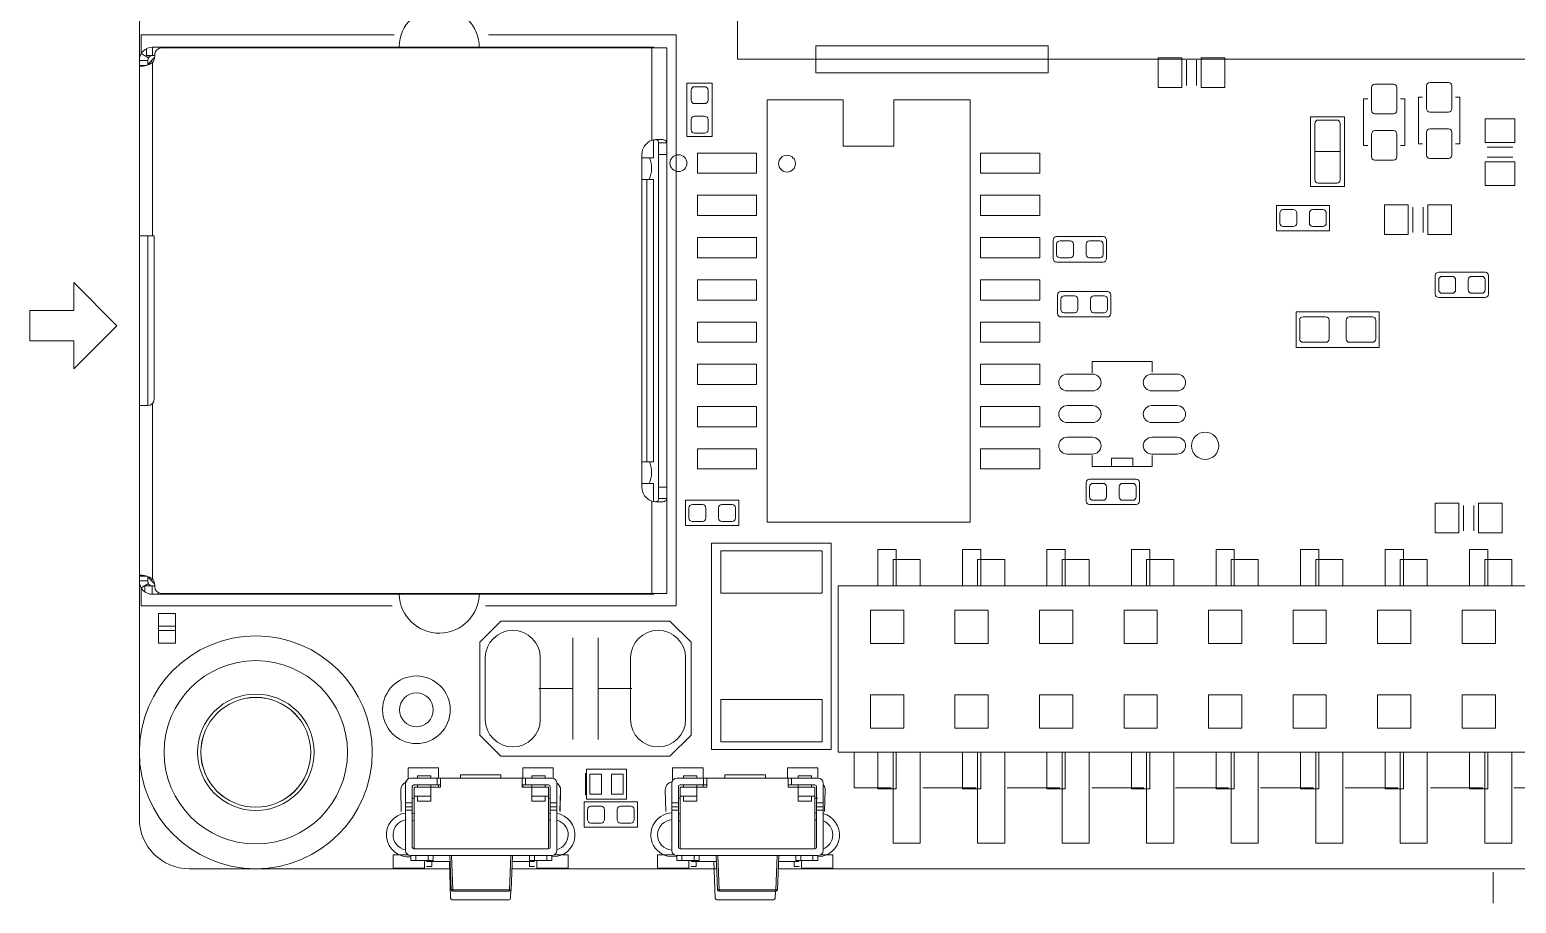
# Model space of a CAD drawing. Extents: x 14416 to 15769, y -3933 to -3562.
# Drawn here: x 14485.1 to 14529.78, y -3881.16 to -3854.9 of the extents above; entities that cross this region are included whole.
import ezdxf

# ---------------------------------------------------------------- set-up
doc = ezdxf.new("R2010")
doc.units = 0
doc.header["$LTSCALE"] = 3
doc.layers.get('0').update_dxf_attribs({"color": 2, "linetype": 'CONTINUOUS', "lineweight": 9})

msp = doc.modelspace()

# ---------------------------------------------------------------- linework, layer by layer
at = {"color": 1, "linetype": 'Continuous'}
for p, q in [((14506.377, -3855.787), (14506.377, -3821.497)), ((14552.224, -3855.787), (14506.377, -3855.787))]:
    msp.add_line(p, q, dxfattribs=at)
at = {"color": 7, "linetype": 'Continuous'}
for p, q in [((14488.399, -3851.288), (14488.399, -3878.623)), ((14488.67, -3855.746), (14488.457, -3855.616)), ((14488.613, -3855.673), (14488.613, -3855.469)), ((14488.613, -3855.673), (14488.863, -3855.673)), ((14488.798, -3855.423), (14488.798, -3855.673)), ((14503.863, -3855.423), (14488.799, -3855.423)), ((14488.863, -3855.698), (14488.863, -3855.648)), ((14488.984, -3855.423), (14488.984, -3855.467)), ((14504.249, -3855.448), (14489.063, -3855.448)), ((14503.663, -3855.448), (14503.663, -3855.423)), ((14503.799, -3858.224), (14503.799, -3855.448)), ((14503.863, -3855.423), (14503.863, -3855.448)), ((14504.249, -3855.448), (14504.249, -3871.848)), ((14488.649, -3855.823), (14488.399, -3855.823)), ((14488.399, -3855.971), (14488.612, -3855.971)), ((14488.649, -3855.948), (14488.849, -3855.748)), ((14488.649, -3855.958), (14488.649, -3855.823)), ((14488.749, -3855.848), (14488.79, -3855.889)), ((14488.799, -3855.884), (14488.799, -3861.098)), ((14488.858, -3855.748), (14488.849, -3855.748)), ((14503.849, -3858.216), (14503.849, -3858.753)), ((14503.999, -3858.304), (14503.999, -3868.993)), ((14504.249, -3858.304), (14503.999, -3858.304)), ((14503.499, -3858.648), (14503.499, -3868.648)), ((14503.849, -3858.753), (14503.499, -3858.753)), ((14504.249, -3858.648), (14503.999, -3858.648)), ((14503.849, -3859.403), (14503.499, -3859.403)), ((14503.649, -3867.893), (14503.649, -3859.403)), ((14503.849, -3867.893), (14503.849, -3859.403)), ((14488.849, -3861.098), (14488.399, -3861.098)), ((14488.649, -3861.098), (14488.649, -3866.198)), ((14488.849, -3865.998), (14488.849, -3861.098)), ((14488.649, -3866.198), (14488.399, -3866.198)), ((14488.799, -3866.131), (14488.799, -3871.413)), ((14503.499, -3867.893), (14503.849, -3867.893)), ((14503.499, -3868.543), (14503.849, -3868.543)), ((14503.849, -3869.081), (14503.849, -3868.543)), ((14503.799, -3871.848), (14503.799, -3869.073)), ((14503.999, -3868.648), (14504.249, -3868.648)), ((14503.999, -3868.993), (14504.249, -3868.993)), ((14488.613, -3871.326), (14488.399, -3871.326)), ((14488.399, -3871.473), (14488.649, -3871.473)), ((14488.457, -3871.68), (14488.67, -3871.551)), ((14488.563, -3871.797), (14488.563, -3871.623)), ((14488.861, -3871.623), (14488.563, -3871.623)), ((14488.649, -3871.473), (14488.649, -3871.339)), ((14488.849, -3871.548), (14488.649, -3871.348)), ((14488.749, -3871.448), (14488.79, -3871.407)), ((14488.787, -3871.873), (14488.787, -3871.623)), ((14488.858, -3871.548), (14488.849, -3871.548)), ((14488.863, -3871.648), (14488.863, -3871.598)), ((14509.399, -3871.623), (14509.399, -3876.623)), ((14540.279, -3871.623), (14509.399, -3871.623)), ((14488.799, -3871.873), (14503.863, -3871.873)), ((14488.966, -3871.821), (14488.966, -3871.873)), ((14489.063, -3871.848), (14504.249, -3871.848)), ((14503.663, -3871.873), (14503.663, -3871.848)), ((14503.863, -3871.848), (14503.863, -3871.873)), ((14510.369, -3872.353), (14510.369, -3873.353)), ((14511.369, -3872.353), (14510.369, -3872.353)), ((14511.369, -3873.353), (14511.369, -3872.353)), ((14512.909, -3872.353), (14512.909, -3873.353)), ((14513.909, -3872.353), (14512.909, -3872.353)), ((14513.909, -3873.353), (14513.909, -3872.353)), ((14515.449, -3872.353), (14515.449, -3873.353)), ((14516.449, -3872.353), (14515.449, -3872.353)), ((14516.449, -3873.353), (14516.449, -3872.353)), ((14517.989, -3872.353), (14517.989, -3873.353)), ((14518.989, -3872.353), (14517.989, -3872.353)), ((14518.989, -3873.353), (14518.989, -3872.353)), ((14520.529, -3872.353), (14520.529, -3873.353)), ((14521.529, -3872.353), (14520.529, -3872.353)), ((14521.529, -3873.353), (14521.529, -3872.353)), ((14523.069, -3872.353), (14523.069, -3873.353)), ((14524.069, -3872.353), (14523.069, -3872.353)), ((14524.069, -3873.353), (14524.069, -3872.353)), ((14525.609, -3872.353), (14525.609, -3873.353)), ((14526.609, -3872.353), (14525.609, -3872.353)), ((14526.609, -3873.353), (14526.609, -3872.353)), ((14528.149, -3872.353), (14528.149, -3873.353)), ((14529.149, -3872.353), (14528.149, -3872.353)), ((14529.149, -3873.353), (14529.149, -3872.353)), ((14510.369, -3873.353), (14511.369, -3873.353)), ((14512.909, -3873.353), (14513.909, -3873.353)), ((14515.449, -3873.353), (14516.449, -3873.353)), ((14517.989, -3873.353), (14518.989, -3873.353)), ((14520.529, -3873.353), (14521.529, -3873.353)), ((14523.069, -3873.353), (14524.069, -3873.353)), ((14525.609, -3873.353), (14526.609, -3873.353)), ((14528.149, -3873.353), (14529.149, -3873.353)), ((14510.369, -3874.893), (14510.369, -3875.893)), ((14511.369, -3874.893), (14510.369, -3874.893)), ((14511.369, -3875.893), (14511.369, -3874.893)), ((14512.909, -3874.893), (14512.909, -3875.893)), ((14513.909, -3874.893), (14512.909, -3874.893)), ((14513.909, -3875.893), (14513.909, -3874.893)), ((14515.449, -3874.893), (14515.449, -3875.893)), ((14516.449, -3874.893), (14515.449, -3874.893)), ((14516.449, -3875.893), (14516.449, -3874.893)), ((14517.989, -3874.893), (14517.989, -3875.893)), ((14518.989, -3874.893), (14517.989, -3874.893)), ((14518.989, -3875.893), (14518.989, -3874.893)), ((14520.529, -3874.893), (14520.529, -3875.893)), ((14521.529, -3874.893), (14520.529, -3874.893)), ((14521.529, -3875.893), (14521.529, -3874.893)), ((14523.069, -3874.893), (14523.069, -3875.893)), ((14524.069, -3874.893), (14523.069, -3874.893)), ((14524.069, -3875.893), (14524.069, -3874.893)), ((14525.609, -3874.893), (14525.609, -3875.893)), ((14526.609, -3874.893), (14525.609, -3874.893)), ((14526.609, -3875.893), (14526.609, -3874.893)), ((14528.149, -3874.893), (14528.149, -3875.893)), ((14529.149, -3874.893), (14528.149, -3874.893)), ((14529.149, -3875.893), (14529.149, -3874.893)), ((14510.369, -3875.893), (14511.369, -3875.893)), ((14512.909, -3875.893), (14513.909, -3875.893)), ((14515.449, -3875.893), (14516.449, -3875.893)), ((14517.989, -3875.893), (14518.989, -3875.893)), ((14520.529, -3875.893), (14521.529, -3875.893)), ((14523.069, -3875.893), (14524.069, -3875.893)), ((14525.609, -3875.893), (14526.609, -3875.893)), ((14528.149, -3875.893), (14529.149, -3875.893)), ((14540.279, -3876.623), (14509.399, -3876.623)), ((14496.399, -3877.553), (14496.399, -3879.573)), ((14500.799, -3877.403), (14496.549, -3877.403)), ((14496.754, -3877.328), (14496.754, -3877.403)), ((14497.154, -3877.328), (14496.754, -3877.328)), ((14497.154, -3877.403), (14497.154, -3877.328)), ((14497.349, -3877.603), (14497.349, -3877.403)), ((14497.449, -3877.673), (14497.449, -3877.403)), ((14499.899, -3877.673), (14499.899, -3877.403)), ((14499.999, -3877.403), (14499.999, -3877.603)), ((14500.194, -3877.328), (14500.194, -3877.403)), ((14500.194, -3877.328), (14500.594, -3877.328)), ((14500.594, -3877.403), (14500.594, -3877.328)), ((14500.949, -3877.553), (14500.949, -3879.573)), ((14504.399, -3877.553), (14504.399, -3879.573)), ((14508.799, -3877.403), (14504.549, -3877.403)), ((14504.754, -3877.328), (14504.754, -3877.403)), ((14505.154, -3877.328), (14504.754, -3877.328)), ((14505.154, -3877.403), (14505.154, -3877.328)), ((14505.349, -3877.603), (14505.349, -3877.403)), ((14505.449, -3877.673), (14505.449, -3877.403)), ((14507.899, -3877.673), (14507.899, -3877.403)), ((14507.999, -3877.403), (14507.999, -3877.603)), ((14508.194, -3877.328), (14508.194, -3877.403)), ((14508.194, -3877.328), (14508.594, -3877.328)), ((14508.594, -3877.403), (14508.594, -3877.328)), ((14508.949, -3877.553), (14508.949, -3879.573)), ((14496.599, -3877.653), (14496.599, -3879.473)), ((14497.449, -3877.603), (14496.649, -3877.603)), ((14496.654, -3877.673), (14496.654, -3879.523)), ((14497.449, -3877.673), (14496.654, -3877.673)), ((14497.154, -3877.943), (14496.654, -3877.943)), ((14496.754, -3877.603), (14496.754, -3877.673)), ((14496.754, -3878.093), (14496.754, -3877.943)), ((14497.154, -3877.603), (14497.154, -3878.093)), ((14499.899, -3877.603), (14500.699, -3877.603)), ((14500.694, -3877.673), (14499.899, -3877.673)), ((14500.194, -3877.603), (14500.194, -3878.093)), ((14500.694, -3877.943), (14500.194, -3877.943)), ((14500.594, -3877.673), (14500.594, -3877.603)), ((14500.594, -3878.093), (14500.594, -3877.943)), ((14500.694, -3879.523), (14500.694, -3877.673)), ((14500.749, -3877.653), (14500.749, -3879.473)), ((14504.599, -3877.653), (14504.599, -3879.473)), ((14505.449, -3877.603), (14504.649, -3877.603)), ((14504.654, -3877.673), (14504.654, -3879.523)), ((14505.449, -3877.673), (14504.654, -3877.673)), ((14505.154, -3877.943), (14504.654, -3877.943)), ((14504.754, -3877.603), (14504.754, -3877.673)), ((14504.754, -3878.093), (14504.754, -3877.943)), ((14505.154, -3877.603), (14505.154, -3878.093)), ((14507.899, -3877.603), (14508.699, -3877.603)), ((14508.694, -3877.673), (14507.899, -3877.673)), ((14508.194, -3877.603), (14508.194, -3878.093)), ((14508.694, -3877.943), (14508.194, -3877.943)), ((14508.594, -3877.673), (14508.594, -3877.603)), ((14508.594, -3878.093), (14508.594, -3877.943)), ((14508.694, -3879.523), (14508.694, -3877.673)), ((14508.749, -3877.653), (14508.749, -3879.473)), ((14496.399, -3878.147), (14496.599, -3878.147)), ((14496.399, -3878.258), (14496.599, -3878.258)), ((14496.599, -3878.358), (14496.399, -3878.358)), ((14497.154, -3878.093), (14496.754, -3878.093)), ((14500.194, -3878.093), (14500.594, -3878.093)), ((14500.749, -3878.147), (14500.949, -3878.147)), ((14500.749, -3878.258), (14500.949, -3878.258)), ((14500.949, -3878.358), (14500.749, -3878.358)), ((14504.399, -3878.147), (14504.599, -3878.147)), ((14504.399, -3878.258), (14504.599, -3878.258)), ((14504.599, -3878.358), (14504.399, -3878.358)), ((14505.154, -3878.093), (14504.754, -3878.093)), ((14508.194, -3878.093), (14508.594, -3878.093)), ((14508.749, -3878.147), (14508.949, -3878.147)), ((14508.749, -3878.258), (14508.949, -3878.258)), ((14508.949, -3878.358), (14508.749, -3878.358)), ((14496.549, -3879.723), (14500.799, -3879.723)), ((14496.555, -3879.873), (14496.555, -3879.723)), ((14500.699, -3879.523), (14496.649, -3879.523)), ((14496.705, -3879.723), (14496.705, -3879.873)), ((14497.074, -3879.873), (14497.074, -3879.723)), ((14497.224, -3879.723), (14497.224, -3879.873)), ((14497.734, -3879.723), (14497.773, -3880.755)), ((14497.823, -3880.755), (14497.784, -3879.723)), ((14499.564, -3879.723), (14499.525, -3880.755)), ((14499.575, -3880.755), (14499.614, -3879.723)), ((14500.124, -3879.873), (14500.124, -3879.723)), ((14500.274, -3879.723), (14500.274, -3879.873)), ((14500.642, -3879.873), (14500.642, -3879.723)), ((14500.792, -3879.723), (14500.792, -3879.873)), ((14504.549, -3879.723), (14508.799, -3879.723)), ((14504.555, -3879.873), (14504.555, -3879.723)), ((14508.699, -3879.523), (14504.649, -3879.523)), ((14504.705, -3879.723), (14504.705, -3879.873)), ((14505.074, -3879.873), (14505.074, -3879.723)), ((14505.224, -3879.723), (14505.224, -3879.873)), ((14505.734, -3879.723), (14505.773, -3880.755)), ((14505.823, -3880.755), (14505.784, -3879.723)), ((14507.564, -3879.723), (14507.525, -3880.755)), ((14507.575, -3880.755), (14507.614, -3879.723)), ((14508.124, -3879.873), (14508.124, -3879.723)), ((14508.274, -3879.723), (14508.274, -3879.873)), ((14508.642, -3879.873), (14508.642, -3879.723)), ((14508.792, -3879.723), (14508.792, -3879.873)), ((14489.899, -3880.123), (14497.749, -3880.123)), ((14496.555, -3879.873), (14497.224, -3879.873)), ((14499.599, -3880.123), (14505.749, -3880.123)), ((14500.124, -3879.873), (14500.792, -3879.873)), ((14504.555, -3879.873), (14505.224, -3879.873)), ((14507.599, -3880.123), (14574.899, -3880.123)), ((14508.124, -3879.873), (14508.792, -3879.873)), ((14497.823, -3880.755), (14497.823, -3880.803)), ((14497.823, -3880.755), (14499.525, -3880.755)), ((14499.525, -3880.803), (14497.823, -3880.803)), ((14499.525, -3880.803), (14499.525, -3880.755)), ((14505.823, -3880.755), (14505.823, -3880.803)), ((14505.823, -3880.755), (14507.525, -3880.755)), ((14507.525, -3880.803), (14505.823, -3880.803)), ((14507.525, -3880.803), (14507.525, -3880.755))]:
    msp.add_line(p, q, dxfattribs=at)
at = {"color": 5, "linetype": 'Continuous'}
for p, q in [((14496.055, -3855.055), (14488.449, -3855.055)), ((14488.449, -3855.055), (14488.449, -3855.616)), ((14504.53, -3855.055), (14498.892, -3855.055)), ((14504.53, -3855.055), (14504.53, -3872.217)), ((14519.864, -3856.575), (14519.864, -3855.813)), ((14520.169, -3856.575), (14520.169, -3855.813)), ((14504.853, -3856.511), (14504.853, -3858.111)), ((14505.615, -3856.511), (14504.853, -3856.511)), ((14505.615, -3858.111), (14505.615, -3856.511)), ((14507.266, -3869.707), (14507.266, -3857.007)), ((14507.266, -3857.007), (14509.552, -3857.007)), ((14509.552, -3857.007), (14509.552, -3858.404)), ((14511.076, -3858.404), (14511.076, -3857.007)), ((14511.076, -3857.007), (14513.362, -3857.007)), ((14513.362, -3857.007), (14513.362, -3869.707)), ((14525.185, -3858.378), (14525.185, -3856.981)), ((14525.185, -3856.981), (14525.312, -3856.981)), ((14526.303, -3856.981), (14526.43, -3856.981)), ((14526.43, -3856.981), (14526.43, -3858.378)), ((14526.836, -3858.327), (14526.836, -3856.93)), ((14526.836, -3856.93), (14526.963, -3856.93)), ((14527.954, -3856.93), (14528.081, -3856.93)), ((14528.081, -3856.93), (14528.081, -3858.327)), ((14523.598, -3857.514), (14523.598, -3859.617)), ((14524.614, -3857.514), (14523.598, -3857.514)), ((14524.614, -3859.617), (14524.614, -3857.514)), ((14504.853, -3858.111), (14505.615, -3858.111)), ((14526.963, -3858.327), (14526.836, -3858.327)), ((14528.081, -3858.327), (14527.954, -3858.327)), ((14509.552, -3858.404), (14511.076, -3858.404)), ((14525.312, -3858.378), (14525.185, -3858.378)), ((14526.43, -3858.378), (14526.303, -3858.378)), ((14529.669, -3858.429), (14528.907, -3858.429)), ((14529.669, -3858.734), (14528.907, -3858.734)), ((14523.598, -3859.617), (14524.614, -3859.617)), ((14522.569, -3860.182), (14522.569, -3860.944)), ((14524.169, -3860.182), (14522.569, -3860.182)), ((14524.169, -3860.944), (14524.169, -3860.182)), ((14526.671, -3860.232), (14526.671, -3860.994)), ((14526.976, -3860.232), (14526.976, -3860.994)), ((14522.569, -3860.944), (14524.169, -3860.944)), ((14515.864, -3861.782), (14515.864, -3861.223)), ((14515.965, -3861.121), (14517.362, -3861.121)), ((14517.464, -3861.223), (14517.464, -3861.782)), ((14517.362, -3861.883), (14515.965, -3861.883)), ((14527.344, -3862.849), (14527.344, -3862.29)), ((14527.446, -3862.188), (14528.843, -3862.188)), ((14528.945, -3862.29), (14528.945, -3862.849)), ((14486.426, -3862.504), (14486.426, -3863.342)), ((14487.721, -3863.799), (14486.426, -3862.504)), ((14516.092, -3862.772), (14517.489, -3862.772)), ((14515.991, -3863.433), (14515.991, -3862.874)), ((14517.591, -3862.874), (14517.591, -3863.433)), ((14528.843, -3862.95), (14527.446, -3862.95)), ((14485.105, -3863.342), (14485.105, -3864.256)), ((14486.426, -3863.342), (14485.105, -3863.342)), ((14517.489, -3863.534), (14516.092, -3863.534)), ((14523.166, -3864.449), (14523.166, -3863.382)), ((14523.166, -3863.382), (14525.655, -3863.382)), ((14525.655, -3863.382), (14525.655, -3864.449)), ((14486.426, -3865.095), (14487.721, -3863.799)), ((14485.105, -3864.256), (14486.426, -3864.256)), ((14486.426, -3864.256), (14486.426, -3865.095)), ((14525.655, -3864.449), (14523.166, -3864.449)), ((14517.032, -3865.218), (14517.032, -3864.879)), ((14517.032, -3864.879), (14518.835, -3864.879)), ((14518.835, -3864.879), (14518.835, -3865.199)), ((14517.032, -3868.032), (14517.032, -3867.697)), ((14518.835, -3867.702), (14518.835, -3868.032)), ((14518.835, -3868.032), (14517.032, -3868.032)), ((14517.615, -3868.033), (14517.615, -3867.779)), ((14517.615, -3867.779), (14518.252, -3867.779)), ((14518.252, -3867.779), (14518.252, -3868.032)), ((14516.854, -3869.072), (14516.854, -3868.513)), ((14516.956, -3868.411), (14518.353, -3868.411)), ((14518.454, -3868.513), (14518.454, -3869.072)), ((14504.815, -3869.046), (14504.815, -3869.808)), ((14506.415, -3869.046), (14504.815, -3869.046)), ((14506.415, -3869.808), (14506.415, -3869.046)), ((14518.353, -3869.173), (14516.956, -3869.173)), ((14528.195, -3869.961), (14528.195, -3869.199)), ((14528.5, -3869.961), (14528.5, -3869.199)), ((14504.815, -3869.808), (14506.415, -3869.808)), ((14513.362, -3869.707), (14507.266, -3869.707)), ((14505.593, -3870.34), (14505.593, -3876.54)), ((14509.193, -3870.34), (14505.593, -3870.34)), ((14509.193, -3870.34), (14509.193, -3876.54)), ((14488.449, -3871.68), (14488.449, -3872.217)), ((14495.997, -3872.217), (14488.449, -3872.217)), ((14504.53, -3872.217), (14498.804, -3872.217)), ((14499.265, -3872.678), (14498.63, -3873.313)), ((14504.345, -3872.678), (14499.265, -3872.678)), ((14504.98, -3873.313), (14504.345, -3872.678)), ((14498.63, -3873.313), (14498.63, -3876.107)), ((14501.424, -3876.234), (14501.424, -3873.186)), ((14502.186, -3876.234), (14502.186, -3873.186)), ((14504.98, -3876.107), (14504.98, -3873.313)), ((14501.424, -3874.71), (14500.408, -3874.71)), ((14502.186, -3874.71), (14503.202, -3874.71)), ((14498.63, -3876.107), (14499.265, -3876.742)), ((14504.345, -3876.742), (14504.98, -3876.107)), ((14509.193, -3876.54), (14505.593, -3876.54)), ((14509.885, -3877.693), (14509.885, -3876.623)), ((14499.265, -3876.742), (14504.345, -3876.742)), ((14501.802, -3877.915), (14501.802, -3877.246)), ((14501.838, -3878.033), (14501.838, -3877.128)), ((14501.838, -3877.128), (14503.041, -3877.128)), ((14503.041, -3877.128), (14503.041, -3878.033)), ((14496.27, -3878.4), (14496.253, -3877.756)), ((14501.058, -3877.756), (14501.04, -3878.408)), ((14501.058, -3877.756), (14501.041, -3878.404)), ((14504.22, -3878.4), (14504.203, -3877.756)), ((14509.008, -3877.756), (14508.991, -3878.408)), ((14509.008, -3877.756), (14508.991, -3878.404)), ((14510.987, -3877.693), (14509.885, -3877.693)), ((14513.542, -3877.693), (14511.939, -3877.693)), ((14516.062, -3877.693), (14514.48, -3877.693)), ((14518.582, -3877.693), (14517.026, -3877.693)), ((14521.134, -3877.693), (14519.538, -3877.693)), ((14523.686, -3877.693), (14522.089, -3877.693)), ((14526.218, -3877.693), (14524.636, -3877.693)), ((14528.77, -3877.693), (14527.196, -3877.693)), ((14531.302, -3877.693), (14529.708, -3877.693)), ((14501.767, -3878.114), (14501.767, -3878.876)), ((14503.367, -3878.114), (14501.767, -3878.114)), ((14503.041, -3878.033), (14501.838, -3878.033)), ((14503.367, -3878.876), (14503.367, -3878.114)), ((14501.767, -3878.876), (14503.367, -3878.876)), ((14497.741, -3879.905), (14497.033, -3879.905)), ((14497.033, -3880.055), (14497.185, -3880.055)), ((14497.185, -3879.905), (14497.185, -3880.055)), ((14497.754, -3881.006), (14497.715, -3879.905)), ((14500.27, -3879.905), (14499.607, -3879.905)), ((14500.125, -3879.905), (14500.125, -3880.055)), ((14500.273, -3880.055), (14500.125, -3880.055)), ((14505.741, -3879.905), (14504.984, -3879.905)), ((14504.984, -3880.055), (14505.135, -3880.055)), ((14505.135, -3879.905), (14505.135, -3880.055)), ((14505.704, -3881.006), (14505.665, -3879.905)), ((14508.22, -3879.905), (14507.607, -3879.905)), ((14508.075, -3879.905), (14508.075, -3880.055)), ((14508.223, -3880.055), (14508.075, -3880.055)), ((14499.508, -3881.055), (14497.804, -3881.055)), ((14499.566, -3880.755), (14499.556, -3881.006)), ((14507.459, -3881.055), (14505.754, -3881.055)), ((14507.514, -3880.803), (14507.506, -3881.006))]:
    msp.add_line(p, q, dxfattribs=at)
at = {"color": 6, "linetype": 'Continuous'}
for p, q in [((14508.726, -3856.194), (14508.726, -3855.381)), ((14508.726, -3855.381), (14515.711, -3855.381)), ((14515.711, -3855.381), (14515.711, -3856.194)), ((14519.011, -3856.638), (14519.011, -3855.749)), ((14519.011, -3855.749), (14519.722, -3855.749)), ((14519.722, -3855.749), (14519.722, -3856.638)), ((14520.311, -3856.638), (14520.311, -3855.749)), ((14520.311, -3855.749), (14521.022, -3855.749)), ((14521.022, -3855.749), (14521.022, -3856.638)), ((14515.711, -3856.194), (14508.726, -3856.194)), ((14525.528, -3856.537), (14526.087, -3856.537)), ((14527.179, -3856.486), (14527.738, -3856.486)), ((14504.98, -3857.019), (14504.98, -3856.714)), ((14505.081, -3856.613), (14505.386, -3856.613)), ((14505.488, -3856.714), (14505.488, -3857.019)), ((14519.722, -3856.638), (14519.011, -3856.638)), ((14521.022, -3856.638), (14520.311, -3856.638)), ((14525.427, -3857.324), (14525.427, -3856.638)), ((14526.189, -3856.638), (14526.189, -3857.324)), ((14527.078, -3857.273), (14527.078, -3856.587)), ((14527.84, -3856.587), (14527.84, -3857.273)), ((14505.386, -3857.121), (14505.081, -3857.121)), ((14526.087, -3857.426), (14525.528, -3857.426)), ((14527.738, -3857.375), (14527.179, -3857.375)), ((14504.98, -3857.908), (14504.98, -3857.603)), ((14505.081, -3857.502), (14505.386, -3857.502)), ((14505.488, -3857.603), (14505.488, -3857.908)), ((14523.725, -3859.415), (14523.725, -3857.715)), ((14523.825, -3857.615), (14524.387, -3857.615)), ((14524.487, -3857.715), (14524.487, -3859.415)), ((14527.179, -3857.883), (14527.738, -3857.883)), ((14528.843, -3858.287), (14528.843, -3857.576)), ((14528.843, -3857.576), (14529.732, -3857.576)), ((14529.732, -3857.576), (14529.732, -3858.287)), ((14505.386, -3858.01), (14505.081, -3858.01)), ((14525.427, -3858.721), (14525.427, -3858.035)), ((14525.528, -3857.934), (14526.087, -3857.934)), ((14526.189, -3858.035), (14526.189, -3858.721)), ((14527.078, -3858.67), (14527.078, -3857.984)), ((14527.84, -3857.984), (14527.84, -3858.67)), ((14529.732, -3858.287), (14528.843, -3858.287)), ((14505.17, -3859.216), (14505.17, -3858.607)), ((14505.17, -3858.607), (14506.948, -3858.607)), ((14506.948, -3858.607), (14506.948, -3859.216)), ((14513.679, -3859.216), (14513.679, -3858.607)), ((14513.679, -3858.607), (14515.457, -3858.607)), ((14515.457, -3858.607), (14515.457, -3859.216)), ((14523.725, -3858.565), (14524.487, -3858.565)), ((14527.738, -3858.772), (14527.179, -3858.772)), ((14506.948, -3859.216), (14505.17, -3859.216)), ((14515.457, -3859.216), (14513.679, -3859.216)), ((14526.087, -3858.823), (14525.528, -3858.823)), ((14528.843, -3859.587), (14528.843, -3858.876)), ((14528.843, -3858.876), (14529.732, -3858.876)), ((14529.732, -3858.876), (14529.732, -3859.587)), ((14524.387, -3859.515), (14523.825, -3859.515)), ((14529.732, -3859.587), (14528.843, -3859.587)), ((14505.17, -3860.486), (14505.17, -3859.877)), ((14505.17, -3859.877), (14506.948, -3859.877)), ((14506.948, -3859.877), (14506.948, -3860.486)), ((14513.679, -3860.486), (14513.679, -3859.877)), ((14513.679, -3859.877), (14515.457, -3859.877)), ((14515.457, -3859.877), (14515.457, -3860.486)), ((14506.948, -3860.486), (14505.17, -3860.486)), ((14515.457, -3860.486), (14513.679, -3860.486)), ((14522.671, -3860.715), (14522.671, -3860.41)), ((14522.772, -3860.309), (14523.077, -3860.309)), ((14523.179, -3860.41), (14523.179, -3860.715)), ((14523.56, -3860.715), (14523.56, -3860.41)), ((14523.661, -3860.309), (14523.966, -3860.309)), ((14524.068, -3860.41), (14524.068, -3860.715)), ((14525.818, -3861.058), (14525.818, -3860.169)), ((14525.818, -3860.169), (14526.529, -3860.169)), ((14526.529, -3860.169), (14526.529, -3861.058)), ((14527.118, -3861.058), (14527.118, -3860.169)), ((14527.118, -3860.169), (14527.829, -3860.169)), ((14527.829, -3860.169), (14527.829, -3861.058)), ((14523.077, -3860.817), (14522.772, -3860.817)), ((14523.966, -3860.817), (14523.661, -3860.817)), ((14505.17, -3861.756), (14505.17, -3861.147)), ((14505.17, -3861.147), (14506.948, -3861.147)), ((14506.948, -3861.147), (14506.948, -3861.756)), ((14513.679, -3861.756), (14513.679, -3861.147)), ((14513.679, -3861.147), (14515.457, -3861.147)), ((14515.457, -3861.147), (14515.457, -3861.756)), ((14515.965, -3861.655), (14515.965, -3861.35)), ((14516.067, -3861.248), (14516.372, -3861.248)), ((14516.473, -3861.35), (14516.473, -3861.655)), ((14516.854, -3861.655), (14516.854, -3861.35)), ((14516.956, -3861.248), (14517.261, -3861.248)), ((14517.362, -3861.35), (14517.362, -3861.655)), ((14526.529, -3861.058), (14525.818, -3861.058)), ((14527.829, -3861.058), (14527.118, -3861.058)), ((14506.948, -3861.756), (14505.17, -3861.756)), ((14515.457, -3861.756), (14513.679, -3861.756)), ((14516.372, -3861.756), (14516.067, -3861.756)), ((14517.261, -3861.756), (14516.956, -3861.756)), ((14527.548, -3862.315), (14527.852, -3862.315)), ((14528.437, -3862.315), (14528.741, -3862.315)), ((14505.17, -3863.026), (14505.17, -3862.417)), ((14505.17, -3862.417), (14506.948, -3862.417)), ((14506.948, -3862.417), (14506.948, -3863.026)), ((14513.679, -3863.026), (14513.679, -3862.417)), ((14513.679, -3862.417), (14515.457, -3862.417)), ((14515.457, -3862.417), (14515.457, -3863.026)), ((14527.446, -3862.722), (14527.446, -3862.417)), ((14527.954, -3862.417), (14527.954, -3862.722)), ((14528.335, -3862.722), (14528.335, -3862.417)), ((14528.843, -3862.417), (14528.843, -3862.722)), ((14506.948, -3863.026), (14505.17, -3863.026)), ((14515.457, -3863.026), (14513.679, -3863.026)), ((14516.092, -3863.306), (14516.092, -3863.001)), ((14516.194, -3862.899), (14516.499, -3862.899)), ((14516.6, -3863.001), (14516.6, -3863.306)), ((14516.981, -3863.306), (14516.981, -3863.001)), ((14517.083, -3862.899), (14517.388, -3862.899)), ((14517.489, -3863.001), (14517.489, -3863.306)), ((14527.852, -3862.823), (14527.548, -3862.823)), ((14528.741, -3862.823), (14528.437, -3862.823)), ((14505.17, -3864.296), (14505.17, -3863.687)), ((14505.17, -3863.687), (14506.948, -3863.687)), ((14506.948, -3863.687), (14506.948, -3864.296)), ((14513.679, -3864.296), (14513.679, -3863.687)), ((14513.679, -3863.687), (14515.457, -3863.687)), ((14515.457, -3863.687), (14515.457, -3864.296)), ((14516.499, -3863.407), (14516.194, -3863.407)), ((14517.388, -3863.407), (14517.083, -3863.407)), ((14523.268, -3864.195), (14523.268, -3863.636)), ((14523.369, -3863.534), (14524.055, -3863.534)), ((14524.157, -3863.636), (14524.157, -3864.195)), ((14524.665, -3864.195), (14524.665, -3863.636)), ((14524.766, -3863.534), (14525.452, -3863.534)), ((14525.554, -3863.636), (14525.554, -3864.195)), ((14506.948, -3864.296), (14505.17, -3864.296)), ((14515.457, -3864.296), (14513.679, -3864.296)), ((14524.055, -3864.296), (14523.369, -3864.296)), ((14525.452, -3864.296), (14524.766, -3864.296)), ((14505.17, -3865.566), (14505.17, -3864.957)), ((14505.17, -3864.957), (14506.948, -3864.957)), ((14506.948, -3864.957), (14506.948, -3865.566)), ((14513.679, -3865.566), (14513.679, -3864.957)), ((14513.679, -3864.957), (14515.457, -3864.957)), ((14515.457, -3864.957), (14515.457, -3865.566)), ((14517.045, -3865.251), (14516.283, -3865.251)), ((14519.585, -3865.251), (14518.823, -3865.251)), ((14506.948, -3865.566), (14505.17, -3865.566)), ((14515.457, -3865.566), (14513.679, -3865.566)), ((14516.283, -3865.759), (14517.045, -3865.759)), ((14518.823, -3865.759), (14519.585, -3865.759)), ((14505.17, -3866.836), (14505.17, -3866.227)), ((14505.17, -3866.227), (14506.948, -3866.227)), ((14506.948, -3866.227), (14506.948, -3866.836)), ((14513.679, -3866.836), (14513.679, -3866.227)), ((14513.679, -3866.227), (14515.457, -3866.227)), ((14515.457, -3866.227), (14515.457, -3866.836)), ((14517.045, -3866.201), (14516.283, -3866.201)), ((14519.585, -3866.201), (14518.823, -3866.201)), ((14506.948, -3866.836), (14505.17, -3866.836)), ((14515.457, -3866.836), (14513.679, -3866.836)), ((14516.283, -3866.709), (14517.045, -3866.709)), ((14518.823, -3866.709), (14519.585, -3866.709)), ((14517.045, -3867.151), (14516.283, -3867.151)), ((14519.585, -3867.151), (14518.823, -3867.151)), ((14505.17, -3868.106), (14505.17, -3867.497)), ((14505.17, -3867.497), (14506.948, -3867.497)), ((14506.948, -3867.497), (14506.948, -3868.106)), ((14513.679, -3868.106), (14513.679, -3867.497)), ((14513.679, -3867.497), (14515.457, -3867.497)), ((14515.457, -3867.497), (14515.457, -3868.106)), ((14516.283, -3867.659), (14517.045, -3867.659)), ((14518.823, -3867.659), (14519.585, -3867.659)), ((14506.948, -3868.106), (14505.17, -3868.106)), ((14515.457, -3868.106), (14513.679, -3868.106)), ((14517.057, -3868.538), (14517.362, -3868.538)), ((14517.946, -3868.538), (14518.251, -3868.538)), ((14516.956, -3868.945), (14516.956, -3868.64)), ((14517.362, -3869.046), (14517.057, -3869.046)), ((14517.464, -3868.64), (14517.464, -3868.945)), ((14517.845, -3868.945), (14517.845, -3868.64)), ((14518.251, -3869.046), (14517.946, -3869.046)), ((14518.353, -3868.64), (14518.353, -3868.945)), ((14504.916, -3869.58), (14504.916, -3869.275)), ((14505.018, -3869.173), (14505.323, -3869.173)), ((14505.424, -3869.275), (14505.424, -3869.58)), ((14505.805, -3869.58), (14505.805, -3869.275)), ((14505.907, -3869.173), (14506.212, -3869.173)), ((14506.313, -3869.275), (14506.313, -3869.58)), ((14527.342, -3870.024), (14527.342, -3869.135)), ((14527.342, -3869.135), (14528.053, -3869.135)), ((14528.053, -3869.135), (14528.053, -3870.024)), ((14528.642, -3870.024), (14528.642, -3869.135)), ((14528.642, -3869.135), (14529.353, -3869.135)), ((14529.353, -3869.135), (14529.353, -3870.024)), ((14505.323, -3869.681), (14505.018, -3869.681)), ((14506.212, -3869.681), (14505.907, -3869.681)), ((14528.053, -3870.024), (14527.342, -3870.024)), ((14529.353, -3870.024), (14528.642, -3870.024)), ((14505.869, -3871.84), (14505.869, -3870.57)), ((14505.869, -3870.57), (14508.917, -3870.57)), ((14508.917, -3870.57), (14508.917, -3871.84)), ((14511.05, -3871.623), (14511.05, -3870.83)), ((14511.05, -3870.83), (14511.863, -3870.83)), ((14511.863, -3870.83), (14511.863, -3871.623)), ((14513.59, -3871.623), (14513.59, -3870.83)), ((14513.59, -3870.83), (14514.403, -3870.83)), ((14514.403, -3870.83), (14514.403, -3871.623)), ((14516.13, -3871.623), (14516.13, -3870.83)), ((14516.13, -3870.83), (14516.943, -3870.83)), ((14516.943, -3870.83), (14516.943, -3871.623)), ((14518.67, -3871.623), (14518.67, -3870.83)), ((14518.67, -3870.83), (14519.483, -3870.83)), ((14519.483, -3870.83), (14519.483, -3871.623)), ((14521.21, -3871.623), (14521.21, -3870.83)), ((14521.21, -3870.83), (14522.023, -3870.83)), ((14522.023, -3870.83), (14522.023, -3871.623)), ((14523.75, -3871.623), (14523.75, -3870.83)), ((14523.75, -3870.83), (14524.563, -3870.83)), ((14524.563, -3870.83), (14524.563, -3871.623)), ((14526.29, -3871.623), (14526.29, -3870.83)), ((14526.29, -3870.83), (14527.103, -3870.83)), ((14527.103, -3870.83), (14527.103, -3871.623)), ((14528.83, -3871.623), (14528.83, -3870.83)), ((14528.83, -3870.83), (14529.643, -3870.83)), ((14529.643, -3870.83), (14529.643, -3871.623)), ((14508.917, -3871.84), (14505.869, -3871.84)), ((14488.978, -3873.339), (14488.978, -3872.45)), ((14488.978, -3872.45), (14489.486, -3872.45)), ((14489.486, -3872.45), (14489.486, -3873.339)), ((14488.978, -3872.831), (14489.486, -3872.831)), ((14489.486, -3872.958), (14488.978, -3872.958)), ((14489.486, -3873.339), (14488.978, -3873.339)), ((14498.796, -3875.637), (14498.796, -3873.783)), ((14500.447, -3873.783), (14500.447, -3875.637)), ((14503.163, -3875.637), (14503.163, -3873.783)), ((14504.814, -3873.783), (14504.814, -3875.637)), ((14505.869, -3876.31), (14505.869, -3875.04)), ((14505.869, -3875.04), (14508.917, -3875.04)), ((14508.917, -3875.04), (14508.917, -3876.31)), ((14508.917, -3876.31), (14505.869, -3876.31)), ((14511.05, -3879.353), (14511.05, -3876.623)), ((14511.863, -3876.623), (14511.863, -3879.353)), ((14513.59, -3879.353), (14513.59, -3876.623)), ((14514.403, -3876.623), (14514.403, -3879.353)), ((14516.13, -3879.353), (14516.13, -3876.623)), ((14516.943, -3876.623), (14516.943, -3879.353)), ((14518.67, -3879.353), (14518.67, -3876.623)), ((14519.483, -3876.623), (14519.483, -3879.353)), ((14521.21, -3879.353), (14521.21, -3876.623)), ((14522.023, -3876.623), (14522.023, -3879.353)), ((14523.75, -3879.353), (14523.75, -3876.623)), ((14524.563, -3876.623), (14524.563, -3879.353)), ((14526.29, -3879.353), (14526.29, -3876.623)), ((14527.103, -3876.623), (14527.103, -3879.353)), ((14528.83, -3879.353), (14528.83, -3876.623)), ((14529.643, -3876.623), (14529.643, -3879.353)), ((14496.473, -3877.403), (14496.473, -3877.092)), ((14496.473, -3877.092), (14497.387, -3877.092)), ((14497.387, -3877.092), (14497.387, -3877.403)), ((14499.923, -3877.403), (14499.923, -3877.092)), ((14499.923, -3877.092), (14500.837, -3877.092)), ((14500.837, -3877.092), (14500.837, -3877.403)), ((14504.423, -3877.473), (14504.423, -3877.092)), ((14504.423, -3877.092), (14505.338, -3877.092)), ((14505.338, -3877.092), (14505.338, -3877.403)), ((14507.873, -3877.403), (14507.873, -3877.092)), ((14507.873, -3877.092), (14508.788, -3877.092)), ((14508.788, -3877.092), (14508.788, -3877.403)), ((14498.046, -3877.403), (14498.046, -3877.301)), ((14498.046, -3877.301), (14499.265, -3877.301)), ((14499.265, -3877.301), (14499.265, -3877.403)), ((14501.94, -3877.881), (14501.94, -3877.281)), ((14501.94, -3877.281), (14502.29, -3877.281)), ((14502.29, -3877.281), (14502.29, -3877.881)), ((14502.59, -3877.881), (14502.59, -3877.281)), ((14502.59, -3877.281), (14502.94, -3877.281)), ((14502.94, -3877.281), (14502.94, -3877.881)), ((14505.996, -3877.403), (14505.996, -3877.301)), ((14505.996, -3877.301), (14507.215, -3877.301)), ((14507.215, -3877.301), (14507.215, -3877.403)), ((14496.654, -3878.007), (14496.599, -3878.007)), ((14497.387, -3877.603), (14497.387, -3877.673)), ((14499.923, -3877.673), (14499.923, -3877.603)), ((14500.749, -3878.007), (14500.694, -3878.007)), ((14502.29, -3877.881), (14501.94, -3877.881)), ((14502.94, -3877.881), (14502.59, -3877.881)), ((14504.654, -3878.007), (14504.599, -3878.007)), ((14505.338, -3877.603), (14505.338, -3877.673)), ((14508.788, -3878.007), (14508.694, -3878.007)), ((14501.868, -3878.647), (14501.868, -3878.343)), ((14501.97, -3878.241), (14502.275, -3878.241)), ((14502.376, -3878.343), (14502.376, -3878.647)), ((14502.757, -3878.647), (14502.757, -3878.343)), ((14502.859, -3878.241), (14503.164, -3878.241)), ((14503.265, -3878.343), (14503.265, -3878.647)), ((14502.275, -3878.749), (14501.97, -3878.749)), ((14503.164, -3878.749), (14502.859, -3878.749)), ((14496.025, -3880.108), (14496.025, -3879.701)), ((14496.025, -3879.701), (14496.471, -3879.701)), ((14500.876, -3879.701), (14501.285, -3879.701)), ((14501.285, -3879.701), (14501.285, -3880.108)), ((14503.975, -3880.108), (14503.975, -3879.701)), ((14503.975, -3879.701), (14504.471, -3879.701)), ((14508.876, -3879.701), (14509.235, -3879.701)), ((14509.235, -3879.701), (14509.235, -3880.108)), ((14511.863, -3879.353), (14511.05, -3879.353)), ((14514.403, -3879.353), (14513.59, -3879.353)), ((14516.943, -3879.353), (14516.13, -3879.353)), ((14519.483, -3879.353), (14518.67, -3879.353)), ((14522.023, -3879.353), (14521.21, -3879.353)), ((14524.563, -3879.353), (14523.75, -3879.353)), ((14527.103, -3879.353), (14526.29, -3879.353)), ((14529.643, -3879.353), (14528.83, -3879.353)), ((14496.965, -3880.108), (14496.025, -3880.108)), ((14496.965, -3879.873), (14496.965, -3880.108)), ((14500.345, -3880.108), (14500.345, -3879.873)), ((14501.285, -3880.108), (14500.345, -3880.108)), ((14504.915, -3880.108), (14503.975, -3880.108)), ((14504.915, -3879.873), (14504.915, -3880.108)), ((14508.295, -3880.108), (14508.295, -3879.873)), ((14509.235, -3880.108), (14508.295, -3880.108)), ((14529.087, -3880.227), (14529.087, -3881.162))]:
    msp.add_line(p, q, dxfattribs=at)
at = {"color": 4, "linetype": 'Continuous'}
for p, q in [((14510.594, -3870.523), (14510.594, -3871.623)), ((14511.144, -3870.523), (14510.594, -3870.523)), ((14511.144, -3871.623), (14511.144, -3870.523)), ((14513.134, -3870.523), (14513.134, -3871.623)), ((14513.684, -3870.523), (14513.134, -3870.523)), ((14513.684, -3871.623), (14513.684, -3870.523)), ((14515.674, -3870.523), (14515.674, -3871.623)), ((14516.224, -3870.523), (14515.674, -3870.523)), ((14516.224, -3871.623), (14516.224, -3870.523)), ((14518.214, -3870.523), (14518.214, -3871.623)), ((14518.764, -3870.523), (14518.214, -3870.523)), ((14518.764, -3871.623), (14518.764, -3870.523)), ((14520.754, -3870.523), (14520.754, -3871.623)), ((14521.304, -3870.523), (14520.754, -3870.523)), ((14521.304, -3871.623), (14521.304, -3870.523)), ((14523.294, -3870.523), (14523.294, -3871.623)), ((14523.844, -3870.523), (14523.294, -3870.523)), ((14523.844, -3871.623), (14523.844, -3870.523)), ((14525.834, -3870.523), (14525.834, -3871.623)), ((14526.384, -3870.523), (14525.834, -3870.523)), ((14526.384, -3871.623), (14526.384, -3870.523)), ((14528.374, -3870.523), (14528.374, -3871.623)), ((14528.924, -3870.523), (14528.374, -3870.523)), ((14528.924, -3871.623), (14528.924, -3870.523)), ((14510.594, -3876.623), (14510.594, -3877.723)), ((14511.144, -3877.723), (14511.144, -3876.623)), ((14513.134, -3876.623), (14513.134, -3877.723)), ((14513.684, -3877.723), (14513.684, -3876.623)), ((14515.674, -3876.623), (14515.674, -3877.723)), ((14516.224, -3877.723), (14516.224, -3876.623)), ((14518.214, -3876.623), (14518.214, -3877.723)), ((14518.764, -3877.723), (14518.764, -3876.623)), ((14520.754, -3876.623), (14520.754, -3877.723)), ((14521.304, -3877.723), (14521.304, -3876.623)), ((14523.294, -3876.623), (14523.294, -3877.723)), ((14523.844, -3877.723), (14523.844, -3876.623)), ((14525.834, -3876.623), (14525.834, -3877.723)), ((14526.384, -3877.723), (14526.384, -3876.623)), ((14528.374, -3876.623), (14528.374, -3877.723)), ((14528.924, -3877.723), (14528.924, -3876.623)), ((14510.594, -3877.723), (14511.144, -3877.723)), ((14513.134, -3877.723), (14513.684, -3877.723)), ((14515.674, -3877.723), (14516.224, -3877.723)), ((14518.214, -3877.723), (14518.764, -3877.723)), ((14520.754, -3877.723), (14521.304, -3877.723)), ((14523.294, -3877.723), (14523.844, -3877.723)), ((14525.834, -3877.723), (14526.384, -3877.723)), ((14528.374, -3877.723), (14528.924, -3877.723))]:
    msp.add_line(p, q, dxfattribs=at)
at = {"color": 5, "linetype": 'Continuous'}
for centre, radius in [((14520.426, -3867.407), 0.409), ((14491.899, -3876.623), 2.756), ((14496.725, -3875.345), 1.016), ((14491.899, -3876.623), 1.651)]:
    msp.add_circle(centre, radius, dxfattribs=at)
at = {"color": 4, "linetype": 'Continuous'}
msp.add_circle((14491.899, -3876.623), 3.5, dxfattribs=at)
at = {"color": 6, "linetype": 'Continuous'}
for centre, radius in [((14491.899, -3876.623), 2.756), ((14496.725, -3875.345), 0.508)]:
    msp.add_circle(centre, radius, dxfattribs=at)
at = {"color": 7, "linetype": 'Continuous'}
msp.add_circle((14491.899, -3876.623), 1.65, dxfattribs=at)
at = {"color": 6, "linetype": 'Continuous'}
for centre, radius, start, end in [((14497.409, -3855.436), 1.206, 0, 178.6466), ((14525.528, -3856.638), 0.102, 90, 180), ((14526.087, -3856.638), 0.102, 360, 90), ((14527.179, -3856.587), 0.102, 90, 180), ((14527.738, -3856.587), 0.102, 360, 90), ((14505.081, -3856.714), 0.102, 90, 180), ((14505.386, -3856.714), 0.102, 360, 90), ((14505.081, -3857.019), 0.102, 180, 270), ((14505.386, -3857.019), 0.102, 270, 0), ((14525.528, -3857.324), 0.102, 180, 270), ((14526.087, -3857.324), 0.102, 270, 0), ((14527.179, -3857.273), 0.102, 180, 270), ((14527.738, -3857.273), 0.102, 270, 0), ((14505.081, -3857.603), 0.102, 90, 180), ((14505.081, -3857.908), 0.102, 180, 270), ((14505.386, -3857.603), 0.102, 360, 90), ((14505.386, -3857.908), 0.102, 270, 0), ((14523.825, -3857.715), 0.1, 89.9989, 180.0011), ((14524.387, -3857.715), 0.1, 359.9989, 90.0011), ((14527.179, -3857.984), 0.102, 90, 180), ((14527.738, -3857.984), 0.102, 360, 90), ((14525.528, -3858.035), 0.102, 90, 180), ((14526.087, -3858.035), 0.102, 360, 90), ((14502.979, -3859.066), 0.813, 335.6391, 22.6579), ((14525.528, -3858.721), 0.102, 180, 270), ((14526.087, -3858.721), 0.102, 270, 0), ((14527.179, -3858.67), 0.102, 180, 270), ((14527.738, -3858.67), 0.102, 270, 0), ((14523.825, -3859.415), 0.1, 179.9989, 270.0011), ((14524.387, -3859.415), 0.1, 269.9989, 0.0011), ((14522.772, -3860.41), 0.102, 90, 180), ((14523.077, -3860.41), 0.102, 360, 90), ((14523.661, -3860.41), 0.102, 90, 180), ((14523.966, -3860.41), 0.102, 360, 90), ((14522.772, -3860.715), 0.102, 180, 270), ((14523.077, -3860.715), 0.102, 270, 0), ((14523.661, -3860.715), 0.102, 180, 270), ((14523.966, -3860.715), 0.102, 270, 0), ((14516.067, -3861.35), 0.102, 90, 180), ((14516.372, -3861.35), 0.102, 360, 90), ((14516.956, -3861.35), 0.102, 90, 180), ((14517.261, -3861.35), 0.102, 360, 90), ((14516.067, -3861.655), 0.102, 180, 270), ((14516.372, -3861.655), 0.102, 270, 0), ((14516.956, -3861.655), 0.102, 180, 270), ((14517.261, -3861.655), 0.102, 270, 0), ((14527.548, -3862.417), 0.102, 90, 180), ((14527.852, -3862.417), 0.102, 360, 90), ((14528.437, -3862.417), 0.102, 90, 180), ((14528.741, -3862.417), 0.102, 360, 90), ((14527.548, -3862.722), 0.102, 180, 270), ((14527.852, -3862.722), 0.102, 270, 0), ((14528.437, -3862.722), 0.102, 180, 270), ((14528.741, -3862.722), 0.102, 270, 0), ((14516.194, -3863.001), 0.102, 90, 180), ((14516.499, -3863.001), 0.102, 360, 90), ((14517.083, -3863.001), 0.102, 90, 180), ((14517.388, -3863.001), 0.102, 360, 90), ((14516.194, -3863.306), 0.102, 180, 270), ((14516.499, -3863.306), 0.102, 270, 0), ((14517.083, -3863.306), 0.102, 180, 270), ((14517.388, -3863.306), 0.102, 270, 0), ((14523.369, -3863.636), 0.102, 90, 180), ((14524.055, -3863.636), 0.102, 360, 90), ((14524.766, -3863.636), 0.102, 90, 180), ((14525.452, -3863.636), 0.102, 360, 90), ((14523.369, -3864.195), 0.102, 180, 270), ((14524.055, -3864.195), 0.102, 270, 0), ((14524.766, -3864.195), 0.102, 180, 270), ((14525.452, -3864.195), 0.102, 270, 0), ((14516.283, -3865.505), 0.254, 90, 270), ((14517.045, -3865.505), 0.254, 270, 90), ((14518.823, -3865.505), 0.254, 90, 270), ((14519.585, -3865.505), 0.254, 270, 90), ((14516.283, -3866.455), 0.254, 90, 270), ((14517.045, -3866.455), 0.254, 270, 90), ((14518.823, -3866.455), 0.254, 90, 270), ((14519.585, -3866.455), 0.254, 270, 90), ((14516.283, -3867.405), 0.254, 90, 270), ((14517.045, -3867.405), 0.254, 270, 90), ((14518.823, -3867.405), 0.254, 90, 270), ((14519.585, -3867.405), 0.254, 270, 90), ((14502.979, -3868.206), 0.813, 335.5058, 21.6541), ((14517.057, -3868.64), 0.102, 90, 180), ((14517.362, -3868.64), 0.102, 360, 90), ((14517.946, -3868.64), 0.102, 90, 180), ((14518.251, -3868.64), 0.102, 360, 90), ((14517.057, -3868.945), 0.102, 180, 270), ((14517.362, -3868.945), 0.102, 270, 0), ((14517.946, -3868.945), 0.102, 180, 270), ((14518.251, -3868.945), 0.102, 270, 0), ((14505.018, -3869.275), 0.102, 90, 180), ((14505.323, -3869.275), 0.102, 360, 90), ((14505.907, -3869.275), 0.102, 90, 180), ((14506.212, -3869.275), 0.102, 360, 90), ((14505.018, -3869.58), 0.102, 180, 270), ((14505.323, -3869.58), 0.102, 270, 0), ((14505.907, -3869.58), 0.102, 180, 270), ((14506.212, -3869.58), 0.102, 270, 0), ((14497.409, -3871.836), 1.206, 181.7577, 0), ((14499.621, -3873.783), 0.826, 0, 180), ((14503.988, -3873.783), 0.826, 0, 180), ((14499.621, -3875.637), 0.826, 180, 0), ((14503.988, -3875.637), 0.826, 180, 0), ((14496.48, -3879.105), 0.66, 96.2441, 276.0902), ((14496.48, -3879.105), 0.66, 74.7553, 81.1304), ((14500.83, -3879.105), 0.66, 96.2441, 101.9227), ((14500.83, -3879.105), 0.66, 267.251, 81.1304), ((14501.97, -3878.343), 0.102, 90, 180), ((14502.275, -3878.343), 0.102, 360, 90), ((14502.859, -3878.343), 0.102, 90, 180), ((14503.164, -3878.343), 0.102, 360, 90), ((14504.43, -3879.105), 0.66, 92.2993, 279.0815), ((14508.78, -3879.105), 0.66, 92.2993, 97.5354), ((14501.97, -3878.647), 0.102, 180, 270), ((14502.275, -3878.647), 0.102, 270, 0), ((14502.859, -3878.647), 0.102, 180, 270), ((14503.164, -3878.647), 0.102, 270, 0), ((14504.43, -3879.105), 0.66, 70.2266, 75.7895), ((14508.78, -3879.105), 0.66, 270.6767, 75.7895)]:
    msp.add_arc(centre, radius, start, end, dxfattribs=at)
at = {"color": 7, "linetype": 'Continuous'}
for centre, radius, start, end in [((14488.799, -3855.823), 0.4, 90, 180), ((14488.799, -3855.823), 0.15, 90, 180), ((14489.063, -3855.648), 0.2, 90, 180), ((14488.563, -3855.698), 0.3, 321.7515, 0), ((14503.949, -3858.648), 0.45, 109.4712, 180), ((14504.033, -3859.233), 1.034, 91.8127, 95.2512), ((14504.029, -3859.114), 0.915, 90.0129, 91.8053), ((14488.649, -3865.998), 0.2, 270, 0), ((14503.949, -3868.648), 0.45, 180, 250.5288), ((14504.039, -3867.972), 1.126, 257.6605, 264.8741), ((14504.034, -3868.039), 1.059, 264.8229, 268.1519), ((14504.029, -3868.182), 0.916, 268.1983, 269.9853), ((14488.799, -3871.473), 0.4, 180, 270), ((14488.799, -3871.473), 0.15, 180, 265.4603), ((14488.563, -3871.598), 0.3, 0, 38.2485), ((14489.063, -3871.648), 0.2, 180, 270), ((14496.549, -3877.553), 0.15, 90, 180), ((14500.799, -3877.553), 0.15, 0, 90), ((14504.549, -3877.553), 0.15, 90, 180), ((14508.799, -3877.553), 0.15, 0, 90), ((14496.649, -3877.653), 0.05, 90, 180), ((14500.699, -3877.653), 0.05, 0, 90), ((14504.649, -3877.653), 0.05, 90, 180), ((14508.699, -3877.653), 0.05, 0, 90), ((14489.899, -3878.623), 1.5, 180, 270), ((14496.549, -3879.573), 0.15, 180, 270), ((14496.649, -3879.473), 0.05, 180, 270), ((14500.699, -3879.473), 0.05, 270, 0), ((14500.799, -3879.573), 0.15, 270, 0), ((14504.549, -3879.573), 0.15, 180, 270), ((14504.649, -3879.473), 0.05, 180, 270), ((14508.699, -3879.473), 0.05, 270, 0), ((14508.799, -3879.573), 0.15, 270, 0), ((14497.823, -3880.753), 0.05, 182.1587, 270), ((14499.525, -3880.753), 0.05, 270, 357.8413), ((14505.823, -3880.753), 0.05, 182.1587, 270), ((14507.525, -3880.753), 0.05, 270, 357.8413)]:
    msp.add_arc(centre, radius, start, end, dxfattribs=at)
at = {"color": 5, "linetype": 'Continuous'}
for centre, radius, start, end in [((14504.599, -3858.912), 0.254, 0, 180), ((14507.862, -3858.926), 0.254, 0, 180), ((14504.599, -3858.912), 0.254, 180, 0), ((14507.862, -3858.926), 0.254, 180, 0), ((14515.965, -3861.223), 0.102, 90, 180), ((14517.362, -3861.223), 0.102, 360, 90), ((14515.965, -3861.782), 0.102, 180, 270), ((14517.362, -3861.782), 0.102, 270, 0), ((14527.446, -3862.29), 0.102, 90, 180), ((14528.843, -3862.29), 0.102, 360, 90), ((14516.092, -3862.874), 0.102, 90, 180), ((14517.489, -3862.874), 0.102, 360, 90), ((14527.446, -3862.849), 0.102, 180, 270), ((14528.843, -3862.849), 0.102, 270, 0), ((14516.092, -3863.433), 0.102, 180, 270), ((14517.489, -3863.433), 0.102, 270, 0), ((14516.956, -3868.513), 0.102, 90, 180), ((14518.353, -3868.513), 0.102, 360, 90), ((14516.956, -3869.072), 0.102, 180, 270), ((14518.353, -3869.072), 0.102, 270, 0), ((14491.899, -3876.623), 1.751, 0, 180), ((14491.899, -3876.623), 1.751, 180, 0), ((14496.504, -3877.755), 0.252, 103.7246, 180.3385), ((14500.806, -3877.754), 0.251, 359.643, 54.6329), ((14500.806, -3877.754), 0.251, 359.6228, 54.4506), ((14504.454, -3877.755), 0.252, 103.7246, 180.3385), ((14508.756, -3877.754), 0.251, 359.643, 38.6681), ((14508.757, -3877.754), 0.251, 359.6228, 38.5328), ((14496.48, -3879.105), 0.457, 98.4, 259.2), ((14496.48, -3879.105), 0.457, 67.6815, 74.4), ((14500.83, -3879.105), 0.457, 98.4, 107.3608), ((14500.83, -3879.105), 0.457, 284.1855, 74.4), ((14504.43, -3879.105), 0.457, 92.4407, 266.1699), ((14504.43, -3879.105), 0.457, 60.7437, 69.6), ((14508.78, -3879.105), 0.457, 92.4407, 100.9191), ((14508.78, -3879.105), 0.457, 290.4, 69.6), ((14497.804, -3881.005), 0.05, 181.3917, 270), ((14499.506, -3881.005), 0.05, 270, 358.6083), ((14505.754, -3881.005), 0.05, 181.3917, 270), ((14507.456, -3881.005), 0.05, 270, 358.6083)]:
    msp.add_arc(centre, radius, start, end, dxfattribs=at)
at = {"color": 7, "linetype": 'Continuous'}
for points, knots in [([(14488.399, -3855.971), (14488.399, -3855.975), (14488.401, -3855.984), (14488.415, -3855.993), (14488.433, -3855.998), (14488.448, -3855.998), (14488.457, -3855.998)], [0, 0, 0, 0, 0.179002, 0.374861, 0.642484, 1, 1, 1, 1]), ([(14488.457, -3855.998), (14488.469, -3855.998), (14488.497, -3855.996), (14488.562, -3855.986), (14488.613, -3855.972), (14488.648, -3855.96)], [0, 0, 0, 0, 0.194251, 0.43033, 1, 1, 1, 1]), ([(14488.648, -3855.96), (14488.661, -3855.955), (14488.714, -3855.935), (14488.764, -3855.909), (14488.799, -3855.884)], [0, 0, 0, 0, 0.242923, 1, 1, 1, 1]), ([(14503.938, -3858.203), (14503.927, -3858.204), (14503.88, -3858.209), (14503.833, -3858.216), (14503.799, -3858.224)], [0, 0, 0, 0, 0.244791, 1, 1, 1, 1]), ([(14503.938, -3858.203), (14503.948, -3858.206), (14503.968, -3858.215), (14503.988, -3858.239), (14503.997, -3858.27), (14503.999, -3858.292), (14503.999, -3858.304)], [0, 0, 0, 0, 0.254174, 0.485841, 0.728514, 1, 1, 1, 1]), ([(14504.249, -3858.304), (14504.249, -3858.295), (14504.247, -3858.278), (14504.232, -3858.246), (14504.199, -3858.224), (14504.16, -3858.211), (14504.105, -3858.2), (14504.06, -3858.198), (14504.029, -3858.198)], [0, 0, 0, 0, 0.095843, 0.184787, 0.381978, 0.506721, 0.651861, 1, 1, 1, 1]), ([(14503.999, -3868.993), (14503.999, -3869.005), (14503.997, -3869.026), (14503.988, -3869.057), (14503.968, -3869.082), (14503.949, -3869.09), (14503.938, -3869.093)], [0, 0, 0, 0, 0.271632, 0.51451, 0.746216, 1, 1, 1, 1]), ([(14504.029, -3869.098), (14504.06, -3869.098), (14504.105, -3869.096), (14504.16, -3869.085), (14504.199, -3869.072), (14504.232, -3869.05), (14504.247, -3869.019), (14504.249, -3869.002), (14504.249, -3868.993)], [0, 0, 0, 0, 0.348129, 0.493273, 0.618019, 0.815218, 0.904162, 1, 1, 1, 1]), ([(14488.457, -3871.298), (14488.448, -3871.298), (14488.433, -3871.299), (14488.415, -3871.303), (14488.401, -3871.312), (14488.399, -3871.321), (14488.399, -3871.326)], [0, 0, 0, 0, 0.357508, 0.625134, 0.820995, 1, 1, 1, 1]), ([(14488.648, -3871.337), (14488.613, -3871.325), (14488.562, -3871.311), (14488.497, -3871.3), (14488.469, -3871.298), (14488.457, -3871.298)], [0, 0, 0, 0, 0.569669, 0.805747, 1, 1, 1, 1]), ([(14488.799, -3871.413), (14488.787, -3871.404), (14488.74, -3871.373), (14488.688, -3871.351), (14488.648, -3871.337)], [0, 0, 0, 0, 0.254737, 1, 1, 1, 1]), ([(14497.773, -3880.755), (14497.773, -3880.755), (14497.773, -3880.755), (14497.774, -3880.756), (14497.775, -3880.756), (14497.777, -3880.756), (14497.779, -3880.756), (14497.781, -3880.756), (14497.784, -3880.756), (14497.789, -3880.756), (14497.795, -3880.756), (14497.804, -3880.756), (14497.813, -3880.756), (14497.819, -3880.755), (14497.823, -3880.755)], [0, 0, 0, 0, 0.006056, 0.020864, 0.044901, 0.078055, 0.120012, 0.170417, 0.228784, 0.29455, 0.445752, 0.618178, 0.80541, 1, 1, 1, 1]), ([(14499.525, -3880.755), (14499.528, -3880.755), (14499.534, -3880.756), (14499.544, -3880.756), (14499.552, -3880.756), (14499.559, -3880.756), (14499.563, -3880.756), (14499.566, -3880.756), (14499.569, -3880.756), (14499.571, -3880.756), (14499.572, -3880.756), (14499.574, -3880.756), (14499.574, -3880.755), (14499.575, -3880.755), (14499.575, -3880.755)], [0, 0, 0, 0, 0.19459, 0.381822, 0.554248, 0.70545, 0.771216, 0.829583, 0.879988, 0.921945, 0.955099, 0.979136, 0.993944, 1, 1, 1, 1]), ([(14505.773, -3880.755), (14505.773, -3880.755), (14505.773, -3880.755), (14505.774, -3880.756), (14505.775, -3880.756), (14505.777, -3880.756), (14505.779, -3880.756), (14505.781, -3880.756), (14505.784, -3880.756), (14505.789, -3880.756), (14505.795, -3880.756), (14505.804, -3880.756), (14505.813, -3880.756), (14505.819, -3880.755), (14505.823, -3880.755)], [0, 0, 0, 0, 0.006056, 0.020864, 0.044901, 0.078055, 0.120012, 0.170417, 0.228784, 0.29455, 0.445752, 0.618178, 0.80541, 1, 1, 1, 1]), ([(14507.525, -3880.755), (14507.528, -3880.755), (14507.534, -3880.756), (14507.544, -3880.756), (14507.552, -3880.756), (14507.559, -3880.756), (14507.563, -3880.756), (14507.566, -3880.756), (14507.569, -3880.756), (14507.571, -3880.756), (14507.572, -3880.756), (14507.574, -3880.756), (14507.574, -3880.755), (14507.575, -3880.755), (14507.575, -3880.755)], [0, 0, 0, 0, 0.19459, 0.381822, 0.554248, 0.70545, 0.771216, 0.829583, 0.879988, 0.921945, 0.955099, 0.979136, 0.993944, 1, 1, 1, 1])]:
    msp.add_open_spline(points, degree=3, knots=knots, dxfattribs=at)

doc.saveas('drawing.dxf')
